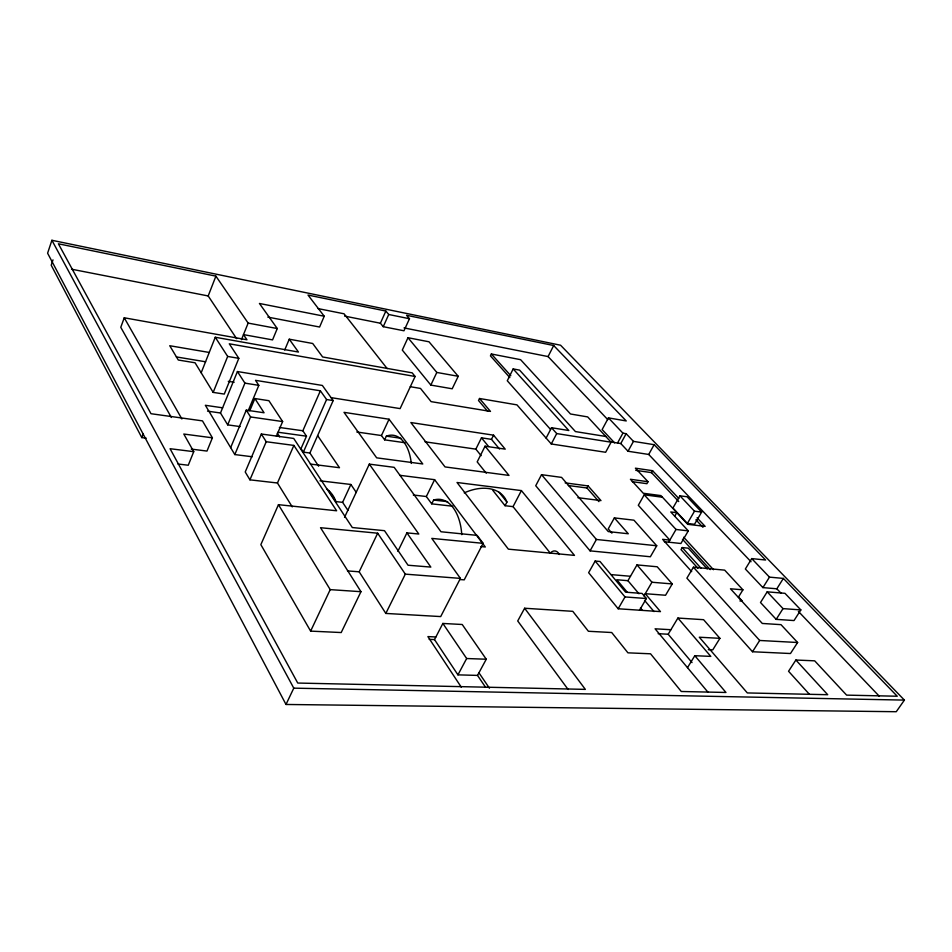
<?xml version="1.0" encoding="UTF-8"?>
<svg xmlns="http://www.w3.org/2000/svg" width="952" height="952" viewBox="0 0 952 952"><rect width="100%" height="100%" fill="white"/><g stroke="black" fill="none" stroke-linecap="round" stroke-linejoin="round"><path stroke-width="1.43" d="M51.908 240.285L47.6 253.208L286.005 704.468L896.26 711.715L904.4 700.101L560.585 345.231L51.908 240.285L293.775 688.153L286.005 704.468M53.003 259.86L51.206 265.215L141.788 437.599L146.191 438.158M267.845 317.111L319.61 327.024L324.227 316.231L259.444 303.474L277.27 328.535L272.558 339.888L243.486 334.616L246.961 339.769L124.248 317.789L120.773 327.31L171.36 417.476M141.788 437.599L143.324 433.612M236.62 338.65L208.19 295.953L215.902 276.139L58.405 243.795L150.999 413.715L202.467 420.879L212.403 437.813L206.989 451.07L191.281 449.094M201.181 372.779L215.271 337.258L298.44 352.038L289.253 339.198L284.707 350.003M331.082 397.638L400.114 408.598L415.108 376.48L229.289 343.803L238.821 358.333L224.267 394.08L213.177 392.391L227.671 356.441L215.271 337.258M212.403 437.813L183.807 434.041L193.744 451.664L188.258 465.23L177.917 464.005M241.415 339.709L248.151 323.097L215.902 276.139M240.142 426.591L227.706 424.866L220.495 413.001L237.429 371.542L322.359 385.453L333.176 400.566L309.9 453.009L318.658 466.218M227.706 424.866L244.914 383.132L237.429 371.542M230.658 447.618L246.259 410.145L264.061 412.763L254.874 398.531L249.769 410.764M248.21 410.74L258.813 385.346L255.529 380.348L320.372 390.796L326.584 399.531L333.176 400.566M252.22 456.758L234.811 454.568L250.566 416.952L246.259 410.145M397.877 551.339L406.909 532.87L430.816 567.083L408.039 565.226L384.489 530.68L352.311 527.539L293.728 438.444L261.348 434.017L245.223 471.978L249.924 479.832L277.448 482.997L292.24 506.869M249.924 479.832L266.215 441.728L261.348 434.017M276.389 436.111L282.637 421.569L268.904 400.697L254.874 398.531M277.448 482.997L293.882 445.417L266.215 441.728M309.9 453.009L303.355 452.152L301.022 448.606L306.485 436.183L302.855 430.768L320.372 390.796M293.882 445.417L336.615 510.772L278.46 504.679L260.848 544.639L310.626 631.116L341.209 632.544L360.963 591.692L320.538 527.717L377.682 533.203L405.314 574.139L460.411 578.388L440.705 616.575L385.822 613.433L359.178 571.807L347.504 570.914M303.355 452.152L326.584 399.531M614.587 442.882L602.14 429.554L608.423 417.88L626.237 420.951L553.683 345.528L406.575 315.302L409.479 318.73L403.969 330.784L383.24 326.691L380.407 323.228L385.857 311.054L308.02 295.06L324.227 316.231M383.24 326.691L388.725 314.493L385.857 311.054M407.98 337.71L402.303 350.086L430.828 385.084L452.2 388.785L458.221 376.29L429.007 341.792L407.98 337.71L436.813 372.446L458.221 376.29M347.992 510.45L342.613 502.335L350.872 484.473L320.039 480.82M404.993 442.74L384.632 439.848L381.466 435.54L389.059 419.225L344.017 412.347L376.671 457.841L422.759 463.969L389.059 419.225M344.541 517.352L369.317 464.124L394.176 467.337L440.99 531.763L477.119 535.369L483.128 543.33L464.231 579.851L459.852 579.518M384.632 439.848L386.357 436.159L400.899 438.253M310.626 631.116L330.213 589.633L278.46 504.679M430.828 385.084L436.813 372.446M359.178 571.807L377.682 533.203M487.65 411.288L478.523 400.518L479.522 398.495L516.96 404.874L551.279 443.977L605.639 452.271L611.101 442.204L587.67 416.916L570.486 413.989L520.601 359.678L491.363 353.989L490.447 355.881L509.832 377.587M452.807 506.238L431.732 503.846L426.341 496.527L434.6 479.677L399.757 475.298M431.732 503.846L433.612 500.05L447.666 501.668M385.822 613.433L405.314 574.139M605.769 436.468L575.424 431.577L519.602 370.138L513.176 368.924L507.285 380.764L550.565 429.483M481.117 455.663L475.845 449.142L481.474 437.837L491.47 439.348L499.514 449.035M485.068 446.19L508.987 475.417L445.036 466.92L410.859 422.545L493.564 435.171L505.226 449.142L485.068 446.19L477.19 461.887L486.27 473.215M491.47 439.348L493.564 435.171M607.816 419.665L548.078 356.572L553.683 345.528M477.523 675.408L457.936 674.861L434.517 639.589L442.87 623.453L462.22 624.5L486.258 659.236L477.523 675.408L485.579 687.308M559.371 554.492A10.139 6.557 -85.2 0 0 550.292 553.136L513.045 506.642L505.048 505.714L506.928 502.085L499.062 492.232M546.115 438.087L551.505 427.722L568.82 430.518L513.176 368.924M513.045 506.642L521.41 490.589L457.031 482.497L508.38 549.161L574.472 555.385L521.41 490.589M551.279 443.977L556.718 433.577L551.505 427.722M614.373 517.9L628.284 533.763L608.28 531.585L561.585 477.392L541.533 474.679L535.738 485.722L590.073 550.863L650.371 556.753L656.725 545.758L633.949 520.185L614.373 517.9L608.245 528.884L611.91 533.144M457.936 674.861L466.647 658.522L442.87 623.453M568.344 485.532L586.979 487.983L588.098 485.925L600.974 500.597L577.912 497.694M687.487 667.649L694.817 655.702L725.959 692.473L681.275 691.485L650.549 653.798L627.939 652.834L611.708 632.521L588.395 631.271L572.783 611.327L524.635 608.245L517.721 620.966L568.13 689.498M617.539 443.013L622.917 433.16L626.154 433.695L633.461 441.371L654.143 444.691L765.587 560.014L751.735 558.598L745.356 568.998L762.921 587.61L776.832 588.8L780.938 593.108M611.005 441.978L620.787 443.537L626.154 433.695M620.787 443.537L628.022 451.248L633.461 441.371M590.073 550.863L596.404 539.475L656.725 545.758M628.022 451.248L648.705 454.449L654.143 444.691M639.566 610.208L646.408 598.522L642.1 593.441L625.619 592.18L599.998 561.49L595.167 561.037L588.645 572.699L618.181 608.768L660.462 611.612L645.254 593.703L665.555 595.25L672.255 583.933L657.201 566.773L636.995 564.905L627.927 580.684L616.813 579.756L627.213 592.192M635.746 470.336L651.489 472.62L652.572 470.693L678.859 498.539M652.572 470.693L635.401 468.182L648.014 481.724L646.92 483.687L632.259 481.664M662.318 497.206L644.218 494.814L638.316 505.286L669.839 540.117L662.616 539.332L691.688 571.64M679.942 495.813L672.933 507.987L687.344 523.457L694.484 524.302L701.648 512.093L687.058 496.765L679.942 495.813L694.508 511.188L701.648 512.093M618.181 608.768L625.012 596.94L646.408 598.522M674.742 516.174L676.753 512.7L670.767 511.962L688.296 530.871L680.906 543.497L664.306 541.712M668.637 542.176L676.027 529.467L688.296 530.871M643.957 595.916L651.942 582.243L672.255 583.933M687.344 523.457L694.508 511.188M707.205 568.903L688.284 548.185L682.227 547.555L681.025 549.625L697.899 568.225M742.929 589.823L724.686 570.141L693.413 567.202L686.892 578.162L752.508 651.751L790.469 653.524L797.609 642.505L780.997 624.655L762.302 623.453L730.481 588.788L742.929 589.823L738.466 597.047M658.129 633.687L668.185 634.234L677.907 618.05L703.587 619.692L719.914 638.328L712.75 649.895L708.336 649.692M762.921 587.61L769.466 577.126L783.365 578.411L897.236 696.233L846.614 695.127L814.686 660.831L795.872 660.033L788.553 671.267L809.236 694.115M767.193 591.835L760.505 602.521L776.189 619.359L794.016 620.561L800.846 609.923L784.96 593.322L767.193 591.835L783.02 608.614L800.846 609.923M776.832 588.8L783.365 578.411M752.508 651.751L759.672 640.47L797.609 642.505M776.189 619.359L783.02 608.614M293.775 688.153L904.4 700.101M466.647 658.522L486.258 659.236M694.817 655.702L710.787 656.38L677.907 618.05M429.197 639.339L434.517 639.589M435.873 636.971L427.888 636.591L461.363 687.296M719.914 638.328L699.315 637.221L747.332 692.937L827.704 694.71L795.872 660.033M670.898 629.712L655.095 628.808L708.014 692.259M639.566 610.077L642.326 610.256L640.434 608.007M330.213 589.633L360.963 591.692M739.906 600.938L742.346 601.128L738.359 596.797M611.232 574.627L630.462 576.269M480.938 546.567L485.294 546.983L434.6 479.677M483.128 543.33L431.803 538.404L460.411 578.388M406.909 532.87L418.785 534.024L369.317 464.124M326.584 488.852A48.766 35.057 -31 0 1 335.889 501.609L342.613 502.335M413.299 495.004L426.341 496.527M310.376 464.064L339.483 467.718L317.623 435.588M193.744 451.664L170.063 448.713L297.738 683.048L585.337 689.379L524.635 608.245M565.155 482.878L588.098 485.925M648.014 481.724L630.438 479.272L643.278 493.255L660.938 495.599L687.689 524.326L705.146 526.385L697.054 517.817M277.972 432.232L306.485 436.183M279.4 427.46L302.855 430.768M356.81 431.994L381.466 435.54M425.02 441.811L475.845 449.142M250.566 416.952L282.637 421.569M207.56 411.145L220.495 413.001M222.613 407.813L205.358 405.29L234.811 454.568M244.914 383.132L258.813 385.346M228.266 381.335L234.144 382.264M556.718 433.577L611.101 442.204M176.358 356.929L205.608 361.784M209.297 352.466L169.754 345.731L178.298 360.023L195.065 362.783L213.177 392.391M410.288 386.702L420.522 388.452L431.113 401.637L490.482 411.407L479.522 398.495M227.671 356.441L238.821 358.333M289.253 339.198L312.72 343.493L322.621 356.964L412.18 372.851L415.108 376.48M248.151 323.097L277.27 328.535M71.555 269.202L208.19 295.953M344.6 316.1L380.407 323.228M404.017 327.916L548.078 356.572M318.016 308.591L344.053 313.791L387.202 368.626M388.725 314.493L409.479 318.73M751.735 558.598L769.466 577.126M648.705 454.449L751.021 561.74M798.371 611.386L879.398 696.352M608.423 417.88L622.917 433.16M651.489 472.62L678.74 501.561M695.9 519.792L702.957 527.301M683.655 537.214L713.488 569.712M644.218 494.814L676.027 529.467M682.453 539.248L710.263 569.617M682.227 547.555L701.136 568.332M693.413 567.202L759.672 640.47M491.363 353.989L510.784 375.671M586.979 487.983L598.915 501.621M636.995 564.905L651.942 582.243M541.533 474.679L596.404 539.475M627.927 580.684L638.982 593.774M644.552 600.379L654.024 611.601M668.185 634.234L692.021 662.592M595.167 561.037L625.012 596.94M481.474 437.837L488.578 446.488M492.838 490.363L505.048 505.714M350.872 484.473L356.345 492.517M478.939 672.79L489.447 688.236M328.726 490.708L335.889 501.609M277.329 433.243L279.674 436.885M124.248 317.789L181.88 418.951M433.612 500.05A44.911 26.073 -84.6 0 1 461.768 534.667M464.243 492.886A42.721 28.81 -37.1 0 1 506.928 502.085M386.357 436.159A42.471 23.407 -82.9 0 1 411.3 463.434"/></g></svg>
